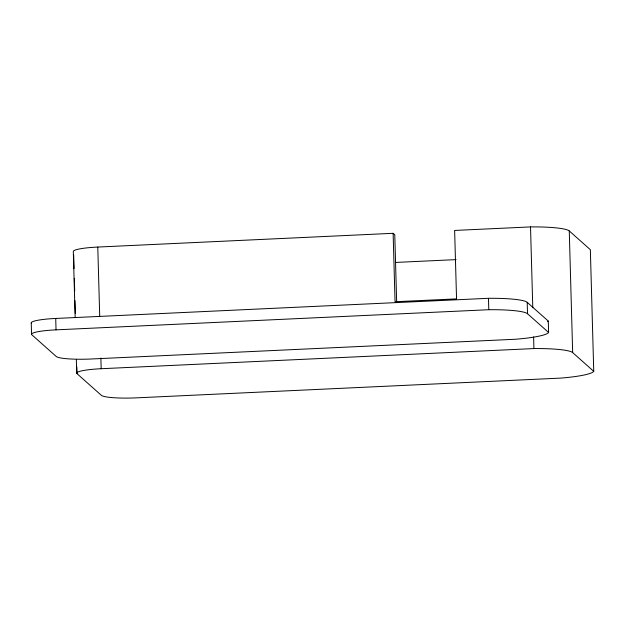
<?xml version="1.0" encoding="UTF-8"?>
<svg xmlns="http://www.w3.org/2000/svg" width="625" height="625" viewBox="0 0 625 625"><rect width="100%" height="100%" fill="white"/><g stroke="black" fill="none" stroke-linecap="round" stroke-linejoin="round"><path stroke-width="0.94" d="M75.164 317.695L73.312 251.516A28.562 3.773 -1.6 0 1 97.781 247.055L393.133 233.305L394.781 234.773L396.664 302.242M76.812 366.844L77.008 373.656L101.375 395.344A30.969 4.094 -1.6 0 0 136.438 397.852L560.75 378.102A53.328 7.055 -1.6 0 0 593.75 371.352L590.352 249.695L569.266 230.938A45.305 5.992 -1.6 0 0 530.523 226.914L454.633 230.445L456.547 298.883L395.047 301.742L393.133 233.305M395.68 262.43L456.062 259.617M31.539 323.391A28.562 3.773 -1.6 0 1 55.719 318.453L488.461 298.305A45.305 5.992 -1.6 0 1 527.203 302.328L548.289 321.086L548.602 332.492A53.328 7.055 -1.6 0 1 515.609 339.242L91.289 358.992A30.969 4.094 -1.6 0 1 56.234 356.484L31.859 334.797A28.562 3.773 -1.6 0 1 56.039 329.852L488.781 309.711A45.305 5.992 -1.6 0 1 527.523 313.734L548.602 332.492M77.008 373.656A28.562 3.773 -1.6 0 1 101.18 368.719L533.922 348.57A45.305 5.992 -1.6 0 1 572.664 352.594L593.75 371.352M569.266 230.938L572.664 352.594M530.523 226.914L532.781 307.695M533.602 336.898L533.922 348.57M527.203 302.328L527.523 313.734M488.461 298.305L488.781 309.711M97.781 247.055L99.711 316.156M100.883 358.008L101.18 368.719M73.688 254.914L74.07 268.547M74.336 278.273L74.695 290.93M74.969 300.664L75.32 313.312M76.336 359.547L76.711 373.172M55.719 318.453L56.039 329.852M31.25 322.906L31.57 334.312M548.289 321.086A53.328 7.055 -1.6 0 1 547.594 321.742"/></g></svg>
